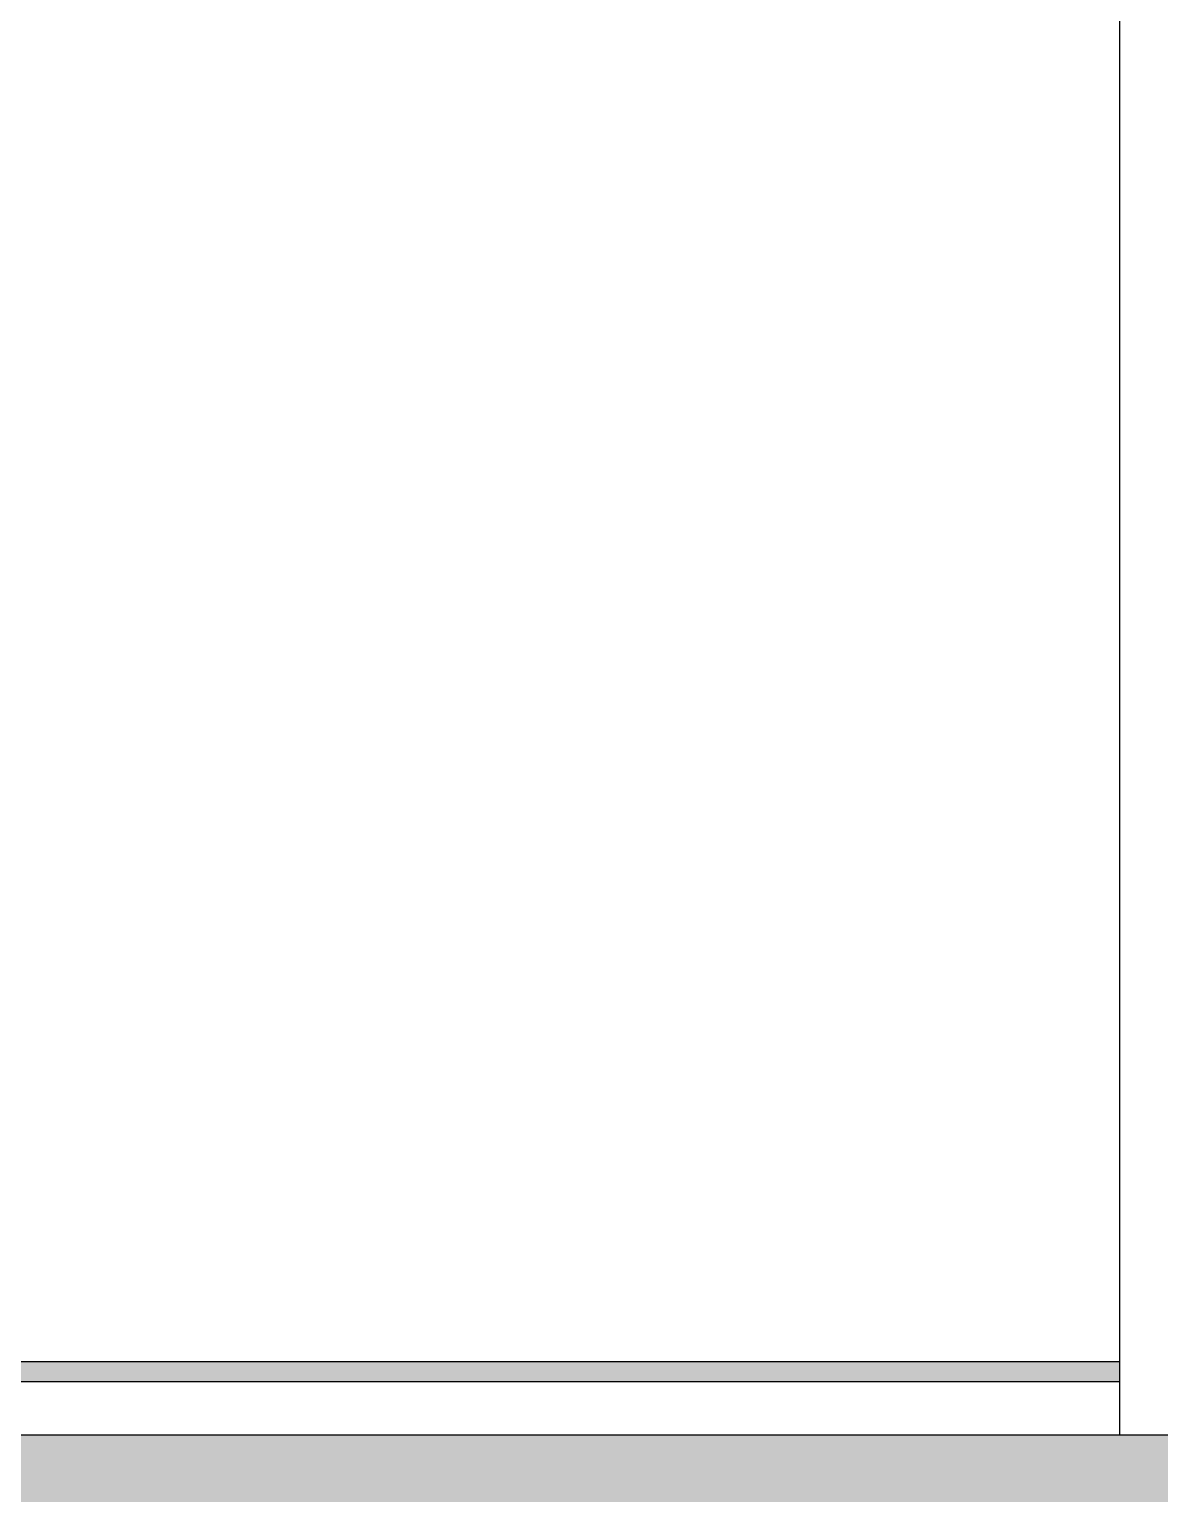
# Model space of a CAD drawing. Header units: millimetres. Extents: x 1974 to 2225, y 1614 to 1800.
# Drawn here: x 2123.174 to 2124.022, y 1616.12 to 1617.22 of the extents above; entities that cross this region are included whole.
import ezdxf

# ---------------------------------------------------------------- set-up
doc = ezdxf.new("R2010")
doc.units = ezdxf.units.MM
doc.header["$LTSCALE"] = 0.03
for name, color, linetype in [('PL09', 9, 'Continuous'), ('PL2', 2, 'Continuous'), ('PL251', 251, 'Continuous'), ('PL3', 3, 'Continuous'), ('PL4', 4, 'Continuous')]:
    doc.layers.add(name, color=color, linetype=linetype)

msp = doc.modelspace()

# ---------------------------------------------------------------- hatches: boundary and pattern name
at = {"layer": 'PL09'}
h = msp.add_hatch(color=256, dxfattribs=at)
h.dxf.hatch_style = 1
h.paths.add_polyline_path([(2123.9921, 1616.2192), (2122.4921, 1616.2192), (2122.4921, 1616.2042), (2123.9921, 1616.2042)])
at = {"layer": 'PL251'}
h = msp.add_hatch(dxfattribs=at)
h.set_pattern_fill('AR-CONC', color=256, scale=0.0008)
h.set_pattern_definition([(50, (-43.847, -21.25554), (0.145747735, -0.0127512684), [0.01524, -0.16764]), (355, (-43.847, -21.25554), (-0.028194737, 0.152845476), [0.012192, -0.134112467]), (100.4514447, (-43.83485, -21.2566), (0.117552998, 0.1400942015), [0.012952007, -0.142472196]), (46.1842, (-43.847, -21.2149), (0.216863233, -0.033633862), [0.02286, -0.25146]), (96.635558, (-43.82893, -21.2177), (0.189923307, 0.1979409), [0.019428019, -0.213708487]), (351.184151, (-43.847, -21.2149), (0.189923307, 0.1979409), [0.018287974, -0.201167786]), (21, (-43.82668, -21.22506), (0.121291513, -0.0818121585), [0.01524, -0.16764]), (326, (-43.82668, -21.22506), (0.049441623, 0.147350373), [0.012192, -0.134112]), (71.451445, (-43.81657, -21.23188), (0.1707331354, 0.065538215), [0.012952007, -0.14247195]), (37.5, (-43.847, -21.25554), (0.0024708826, 0.0676440311), [0, -0.1324864, 0, -0.136144, 0, -0.13462]), (7.5, (-43.847, -21.25554), (0.05345573, 0.0801444599), [0, -0.0776224, 0, -0.1294384, 0, -0.051308]), (327.5, (-43.89231, -21.25554), (0.1084724761, -0.0045829952), [0, -0.0508, 0, -0.158496, 0, -0.210312]), (317.5, (-43.91263, -21.25554), (0.118503345, 0.0203411928), [0, -0.06604, 0, -0.1052576, 0, -0.149352])])
h.paths.add_polyline_path([(2129.8906, 1616.0842), (2129.8906, 1616.1642), (2118.7451, 1616.1642), (2118.7451, 1616.0892), (2117.5951, 1616.0892), (2117.5951, 1616.0692), (2118.7451, 1616.0692), (2118.7451, 1615.4842), (2119.3041, 1615.4842), (2119.3041, 1616.0842), (2122.2651, 1616.0842), (2122.2651, 1615.4842), (2122.5421, 1615.4842), (2122.5421, 1616.0842), (2123.9421, 1616.0842), (2123.9421, 1615.4842), (2124.1921, 1615.4842), (2124.1921, 1616.0842), (2125.2921, 1616.0842), (2125.2921, 1615.4842), (2125.5221, 1615.4842), (2125.5221, 1616.0842), (2129.2691, 1616.0842), (2129.2691, 1615.4842), (2129.5191, 1615.4842), (2129.5191, 1616.0842)])

# ---------------------------------------------------------------- linework, layer by layer
at = {"layer": 'PL2'}
for p, q in [((2122.4921, 1616.2042), (2123.9921, 1616.2042)), ((2118.7451, 1616.1642), (2129.8906, 1616.1642))]:
    msp.add_line(p, q, dxfattribs=at)
at = {"layer": 'PL3'}
msp.add_line((2122.4921, 1616.2192), (2123.9921, 1616.2192), dxfattribs=at)
at = {"layer": 'PL4'}
msp.add_line((2123.9921, 1616.1642), (2123.9921, 1618.3192), dxfattribs=at)

doc.saveas('drawing.dxf')
